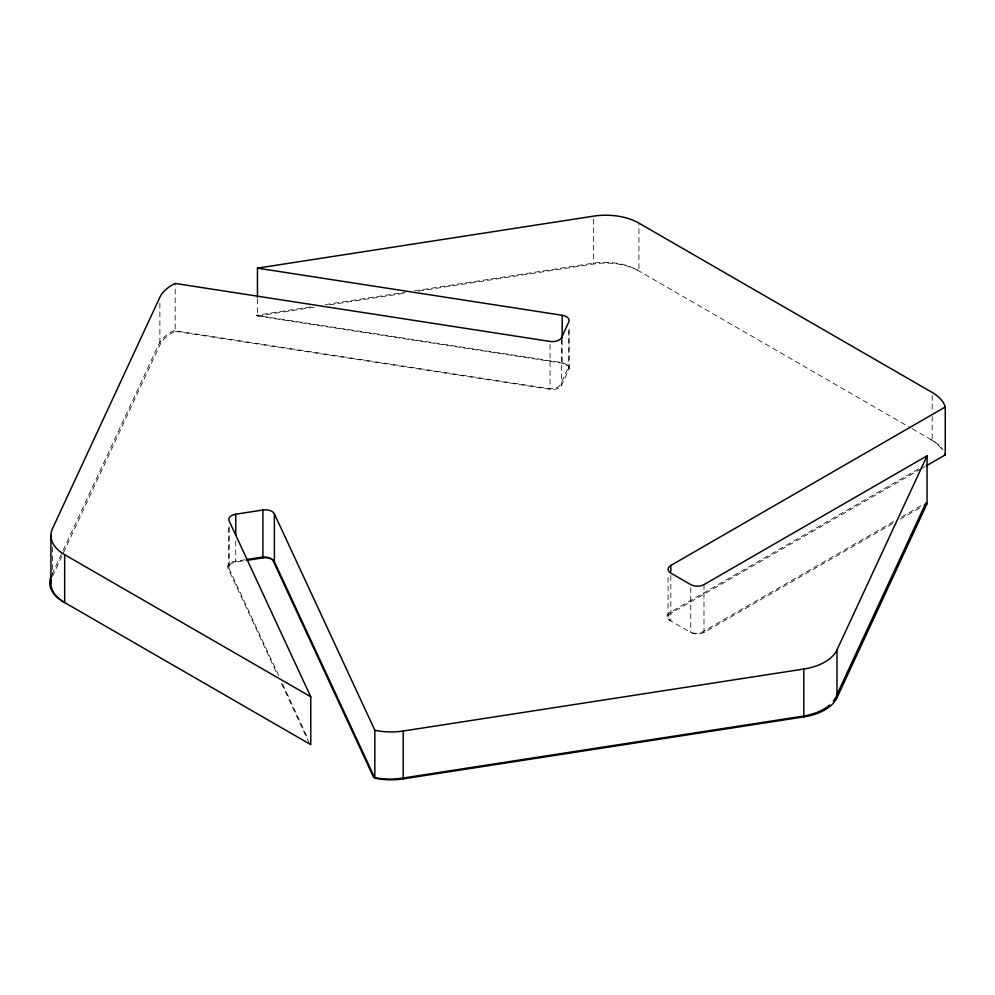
<?xml version="1.0" encoding="UTF-8"?>
<svg xmlns="http://www.w3.org/2000/svg" width="995" height="995" viewBox="0 0 995 995"><rect width="100%" height="100%" fill="white"/><g stroke="black" fill="none" stroke-linecap="round" stroke-linejoin="round"><path stroke-width="0.75" stroke-dasharray="4.97 3.73" d="M228.813 567.722L228.813 525.845M569.103 368.797L569.103 326.92M668.08 617.136L668.08 575.259M51.989 574.314L62.399 551.877M63.046 550.484L158.678 344.419A46.889 27.076 0 0 1 174.001 330.614L548.867 388.597A9.378 5.41 0 0 0 560.347 384.767L567.623 369.083A9.378 5.41 0 0 0 560.993 362.454L256.275 315.315L311.534 306.758M52.524 576.391L159.872 345.103A46.889 27.076 0 0 1 175.182 331.298L175.182 283.438M175.182 331.298L550.048 389.281A9.378 5.41 0 0 0 561.528 385.451L568.817 369.767L568.817 327.89M918.509 468.943L669.647 612.621A9.378 5.41 0 0 0 669.647 620.283L690.729 632.447A9.378 5.41 0 0 0 703.987 632.447L893.473 523.059M921.034 468.856L670.829 613.306A9.378 5.41 0 0 0 670.829 620.967L670.829 573.108M922.377 468.073L925.076 466.531M893.622 521.591L702.806 631.763A9.378 5.41 0 0 1 689.535 631.763M901.694 516.94L923.186 504.527M900.189 519.179L921.693 506.766M325.353 304.619L405.176 292.281M414.38 290.851L592.448 263.302A46.889 27.076 0 0 1 637.745 270.317L910.823 427.974M257.456 299.01L257.456 316L314.246 307.206M329.606 304.831L404.816 293.202M418.634 291.062L593.629 263.986A46.889 27.076 0 0 1 638.927 271.001L638.927 223.141M245.118 559.75L234.559 561.379A9.378 5.41 0 0 0 227.917 568.008L276.908 673.578M278.749 675.667L229.111 568.692A9.378 5.41 0 0 1 235.74 562.063L244.795 560.67M257.456 316L562.175 363.138A9.378 5.41 0 0 1 568.817 369.767M912.179 428.758L932.191 440.312A46.889 27.076 0 0 1 942.899 449.877M282.667 684.112L308.139 738.999M281.485 683.428L308.923 742.531M932.191 395.45L932.191 410.4M932.191 416.383L932.191 440.312M703.987 584.6L703.987 632.447M690.729 587.585L690.729 632.447M593.629 219.124L593.629 263.986M562.175 339.979L562.175 363.138M561.528 339.146L561.528 385.451M550.048 344.419L550.048 389.281M235.74 541.131L235.74 562.063M229.111 526.828L229.111 568.692M159.872 303.226L159.872 345.103M52.524 547.063L52.524 574.849M931.009 439.628A46.889 27.076 0 0 1 941.966 449.591"/><path stroke-width="1.49" d="M50.932 583.281L50.932 535.422M51.342 575.707A46.889 27.076 0 0 0 63.469 601.863L310.763 744.633L310.763 696.774L229.111 520.845A9.378 5.41 0 0 1 235.74 514.216L262.916 510.012A9.378 5.41 0 0 1 274.396 513.83L274.396 561.69L374.841 778.115A46.889 27.076 0 0 0 403.211 778.874L803.823 716.897A46.889 27.076 0 0 0 836.982 697.756L836.982 649.897L927.066 455.81L703.987 584.6A9.378 5.41 0 0 1 690.729 584.6L670.829 573.108A9.378 5.41 0 0 1 670.829 565.458L945.25 407.017A46.889 27.076 0 0 0 932.191 392.453L638.927 223.141A46.889 27.076 0 0 0 593.629 216.139L257.456 268.14L257.456 297.468M836.447 695.667L925.872 502.972M836.982 697.756L927.066 503.657L927.066 455.81M926.42 465.747L945.25 454.877L945.25 407.017M924.38 505.211L927.066 503.657M246.636 559.513L261.722 557.175A9.378 5.41 0 0 1 273.215 561.006L373.66 777.431A46.889 27.076 0 0 0 402.03 778.189L802.642 716.213A46.889 27.076 0 0 0 829.631 704.982M246.3 560.434L262.916 557.859A9.378 5.41 0 0 1 274.396 561.69M274.396 513.83L374.841 730.255A46.889 27.076 0 0 0 403.211 731.014L803.823 669.038A46.889 27.076 0 0 0 836.982 649.897M257.456 268.14L562.175 315.278A9.378 5.41 0 0 1 568.817 321.907L561.528 337.603A9.378 5.41 0 0 1 550.048 341.434L175.182 283.438A46.889 27.076 0 0 0 159.872 297.244L52.524 528.544A46.889 27.076 0 0 0 64.663 554.688L64.663 602.547A46.889 27.076 0 0 1 51.354 579.762M64.663 554.688L310.763 696.774M803.823 669.038L803.823 716.897M670.829 565.458L670.829 571.441M562.175 315.278L562.175 338.437M403.211 731.014L403.211 778.874M374.841 730.255L374.841 778.115M262.916 510.012L262.916 557.859M235.74 514.216L235.74 535.148M944.914 453.869A46.889 27.076 0 0 1 945.25 454.877M835.8 697.072A46.889 27.076 0 0 1 833.263 701.176"/></g></svg>
